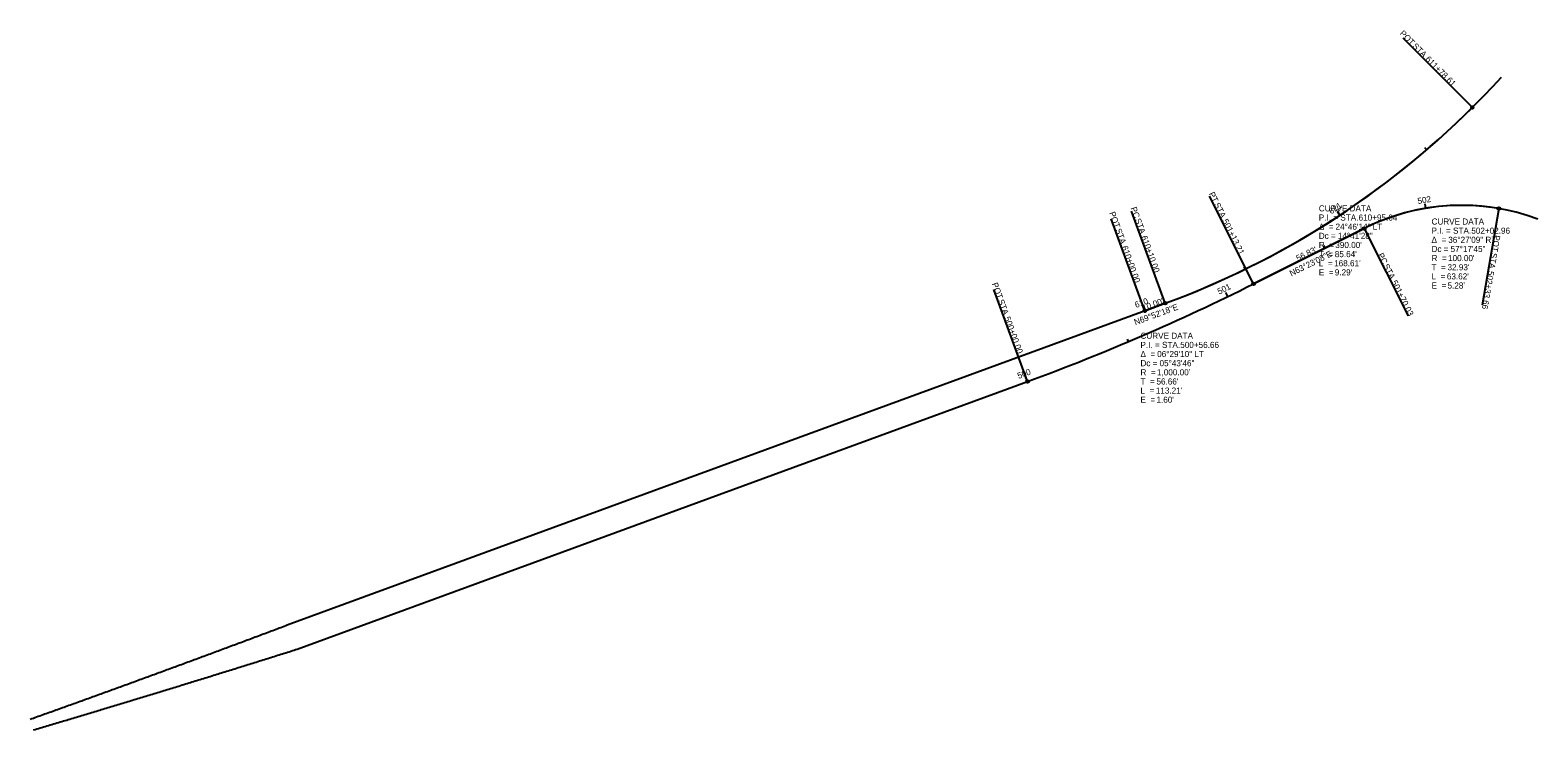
# Model space of a CAD drawing. Extents: x 151901 to 153152, y 330626 to 331116.
# Drawn here: x 151901 to 152594, y 330626 to 330948 of the extents above; entities that cross this region are included whole.
import ezdxf

# ---------------------------------------------------------------- set-up
doc = ezdxf.new("R2010")
doc.units = 0
for name, color, linetype in [('PM_P_Cells', 7, 'Continuous'), ('PV_P_Curb', 7, 'Continuous'), ('PV_P_EOP', 7, 'Continuous'), ('TR_Turning_Path1', 7, 'Continuous'), ('TR_Turning_Path2', 7, 'Continuous'), ('TR_Turning_Path3', 7, 'Continuous'), ('TR_Turning_Path4', 7, 'Continuous'), ('VG_P_Landscape_Limits', 7, 'Continuous')]:
    doc.layers.add(name, color=color, linetype=linetype)

msp = doc.modelspace()

# ---------------------------------------------------------------- linework, layer by layer
at = {"layer": 'PM_P_Cells'}
for centre, radius, start, end in [((152288.48, 331188.5), 390, 290.12822, 317.7363), ((152558.85, 330767.28), 100, 69.52745, 116.61442)]:
    msp.add_arc(centre, radius, start, end, dxfattribs=at)
at = {"layer": 'PV_P_EOP'}
for p, q in [((152463.25, 330831.23), (152514.06, 330856.68)), ((152019.45, 330674.53), (152422.69, 330822.32)), ((152024.05, 330663.44), (152359.39, 330786.34))]:
    msp.add_line(p, q, dxfattribs=at)
for centre, radius, start, end in [((152288.48, 331188.5), 390, 290.12822, 314.89865), ((152558.85, 330767.28), 100, 80.16187, 116.61442), ((152015.26, 331725.27), 1000, 290.12822, 296.61442)]:
    msp.add_arc(centre, radius, start, end, dxfattribs=at)
for points in [[(151901.35, 330631.25), (151903.32, 330631.95), (151907.27, 330633.36), (151913.2, 330635.49), (151919.12, 330637.61), (151925.03, 330639.74), (151930.95, 330641.88), (151936.86, 330644.02), (151942.78, 330646.17), (151948.69, 330648.32), (151954.59, 330650.48), (151960.5, 330652.64), (151966.41, 330654.81), (151972.31, 330656.98), (151978.21, 330659.15), (151984.11, 330661.34), (151990, 330663.52), (151995.9, 330665.72), (152001.79, 330667.91), (152007.68, 330670.11), (152013.57, 330672.32), (152017.49, 330673.8), (152019.45, 330674.53)], [(151902.95, 330626.35), (151904.97, 330626.95), (151909.02, 330628.15), (151915.09, 330629.96), (151921.15, 330631.77), (151927.22, 330633.59), (151933.28, 330635.42), (151939.34, 330637.25), (151945.4, 330639.09), (151951.46, 330640.93), (151957.52, 330642.78), (151963.57, 330644.63), (151969.63, 330646.48), (151975.68, 330648.35), (151981.73, 330650.22), (151987.78, 330652.09), (151993.83, 330653.97), (151999.88, 330655.85), (152005.92, 330657.74), (152011.97, 330659.63), (152018.01, 330661.53), (152022.04, 330662.8), (152024.05, 330663.44)]]:
    msp.add_open_spline(points, degree=3, dxfattribs=at)
at = {"layer": 'TR_Turning_Path1'}
for p, q in [((152563.77, 330912.25), (152532, 330944.12)), ((152463.25, 330831.23), (152443.09, 330871.46)), ((152413.3, 330818.88), (152397.82, 330861.13)), ((152422.69, 330822.32), (152407.21, 330864.58)), ((152575.94, 330865.81), (152568.25, 330821.47)), ((152514.06, 330856.68), (152534.22, 330816.45)), ((152359.39, 330786.34), (152343.9, 330828.59))]:
    msp.add_line(p, q, dxfattribs=at)
for centre in [(152563.77, 330912.25), (152575.94, 330865.81), (152514.06, 330856.68), (152463.25, 330831.23), (152413.3, 330818.88), (152422.69, 330822.32), (152359.39, 330786.34)]:
    msp.add_circle(centre, 0.6, dxfattribs=at)
at = {"layer": 'TR_Turning_Path4'}
for p, q in [((152542.78, 330892.81), (152542, 330893.72)), ((152542.44, 330865.92), (152542.12, 330867.9)), ((152502.89, 330862.73), (152501.79, 330864.4)), ((152496.14, 330847.71), (152495.61, 330848.78)), ((152459.48, 330837.99), (152458.95, 330839.07)), ((152451.4, 330825.39), (152450.53, 330827.19)), ((152413.3, 330818.88), (152412.61, 330820.76)), ((152405.88, 330804.71), (152405.41, 330805.82)), ((152359.39, 330786.34), (152358.7, 330788.22))]:
    msp.add_line(p, q, dxfattribs=at)
at = {"layer": 'VG_P_Landscape_Limits'}
for p, q in [((152514.06, 330856.68), (152463.25, 330831.23)), ((152514.06, 330856.68), (152463.25, 330831.23)), ((152463.25, 330831.23), (152514.06, 330856.68)), ((152422.69, 330822.32), (152413.3, 330818.88)), ((152413.3, 330818.88), (152422.69, 330822.32))]:
    msp.add_line(p, q, dxfattribs=at)
for centre, radius, start, end in [((152288.48, 331188.5), 390, 290.12822, 314.89865), ((152288.48, 331188.5), 390, 290.12822, 314.89865), ((152558.85, 330767.28), 100, 80.16187, 116.61442), ((152015.26, 331725.27), 1000, 290.12822, 296.61442), ((152015.26, 331725.27), 1000, 290.12822, 296.61442)]:
    msp.add_arc(centre, radius, start, end, dxfattribs=at)

# ---------------------------------------------------------------- texts
at = {"layer": 'PV_P_Curb'}
for s, rotation, p in [('N63°23\'08"E', 26.61442, (152480.64, 330834.57)), ('N69°52\'18"E', 20.12822, (152408.98, 330812.19))]:
    msp.add_text(s, height=2.8, rotation=rotation, dxfattribs=at).set_placement(p)
at = {"layer": 'TR_Turning_Path1'}
for s, rotation, p in [('POT', 314.89865, (152530.2, 330946)), (' STA. ', 314.89865, (152535.28, 330940.89)), ('611+78.61', 314.89865, (152541.95, 330934.2)), ('PT', 296.61442, (152442.59, 330872.56)), (' STA. ', 296.61442, (152444.56, 330868.61)), ('POT', 290.12822, (152396.89, 330863.78)), ('PC', 290.12822, (152406.73, 330865.99)), (' STA. ', 290.12822, (152408.31, 330861.68)), ('501+13.21', 296.61442, (152448.8, 330860.16)), (' STA. ', 290.12822, (152399.37, 330857.02)), ('610+00.00', 290.12822, (152402.62, 330848.14)), ('610+10.00', 290.12822, (152411.56, 330852.81)), ('POT', 260.16187, (152573.9, 330853.79)), ('PC', 296.61442, (152520.18, 330844.56)), (' STA. ', 296.61442, (152522.23, 330840.46)), (' STA. ', 260.16187, (152572.67, 330846.7)), ('501+70.03', 296.61442, (152526.47, 330832.01)), ('502+33.66', 260.16187, (152571.05, 330837.38)), ('POT', 290.12822, (152342.98, 330831.24)), (' STA. ', 290.12822, (152345.46, 330824.47)), ('500+00.00', 290.12822, (152348.71, 330815.6))]:
    msp.add_text(s, height=2.8, rotation=rotation, dxfattribs=at).set_placement(p)
at = {"layer": 'TR_Turning_Path2'}
for s, p in [('CURVE DATA', (152493.23, 330864.48)), ('P.I. = STA. ', (152493.23, 330860.28)), ('610+95.64', (152511.5, 330860.28)), ('CURVE DATA', (152545, 330858.45)), ('Δ  = ', (152493.23, 330856.08)), ('Dc = ', (152493.23, 330851.88)), ('24°46\'14" LT', (152500.91, 330856.08)), ('14°41\'28"', (152501.97, 330851.88)), ('P.I. = STA. ', (152545, 330854.25)), ('502+02.96', (152563.27, 330854.25)), ('R  = ', (152493.23, 330847.68)), ("390.00'", (152500.81, 330847.68)), ('Δ  = ', (152545, 330850.05)), ('Dc = ', (152545, 330845.85)), ('36°27\'09" RT', (152552.68, 330850.05)), ('57°17\'45"', (152553.74, 330845.85)), ('T  = ', (152493.23, 330843.48)), ('L  = ', (152493.23, 330839.28)), ("168.61'", (152500.27, 330839.28)), ("85.64'", (152500.57, 330843.48)), ('T  = ', (152545, 330837.45)), ('R  = ', (152545, 330841.65)), ("32.93'", (152552.34, 330837.45)), ("100.00'", (152552.58, 330841.65)), ('E  = ', (152493.23, 330835.08)), ("9.29'", (152500.57, 330835.08)), ('L  = ', (152545, 330833.25)), ("63.62'", (152552.04, 330833.25)), ('E  = ', (152545, 330829.05)), ("5.28'", (152552.34, 330829.05)), ('CURVE DATA', (152411.32, 330805.98)), ('Δ  = ', (152411.32, 330797.58)), ('P.I. = STA. ', (152411.32, 330801.78)), ('06°29\'10" LT', (152418.99, 330797.58)), ('500+56.66', (152429.58, 330801.78)), ('Dc = ', (152411.32, 330793.38)), ('R  = ', (152411.32, 330789.18)), ("1,000.00'", (152418.9, 330789.18)), ('05°43\'46"', (152420.06, 330793.38)), ('T  = ', (152411.32, 330784.98)), ("56.66'", (152418.66, 330784.98)), ('L  = ', (152411.32, 330780.78)), ('E  = ', (152411.32, 330776.58)), ("113.21'", (152418.36, 330780.78)), ("1.60'", (152418.66, 330776.58))]:
    msp.add_text(s, height=2.8, dxfattribs=at).set_placement(p)
at = {"layer": 'TR_Turning_Path3'}
for s, rotation, p in [("56.83'", 26.61442, (152483.66, 330841.5)), ("10.00'", 20.12822, (152412.76, 330818.73))]:
    msp.add_text(s, height=2.8, rotation=rotation, dxfattribs=at).set_placement(p)
at = {"layer": 'TR_Turning_Path4'}
for s, rotation, p in [('611', 33.35033, (152498.88, 330863.08)), ('502', 9.44543, (152538.8, 330867.85)), ('501', 25.8578, (152447.48, 330826.26)), ('610', 20.12822, (152409.3, 330820.08)), ('500', 20.12822, (152355.38, 330787.54))]:
    msp.add_text(s, height=2.8, rotation=rotation, dxfattribs=at).set_placement(p)

doc.saveas('drawing.dxf')
